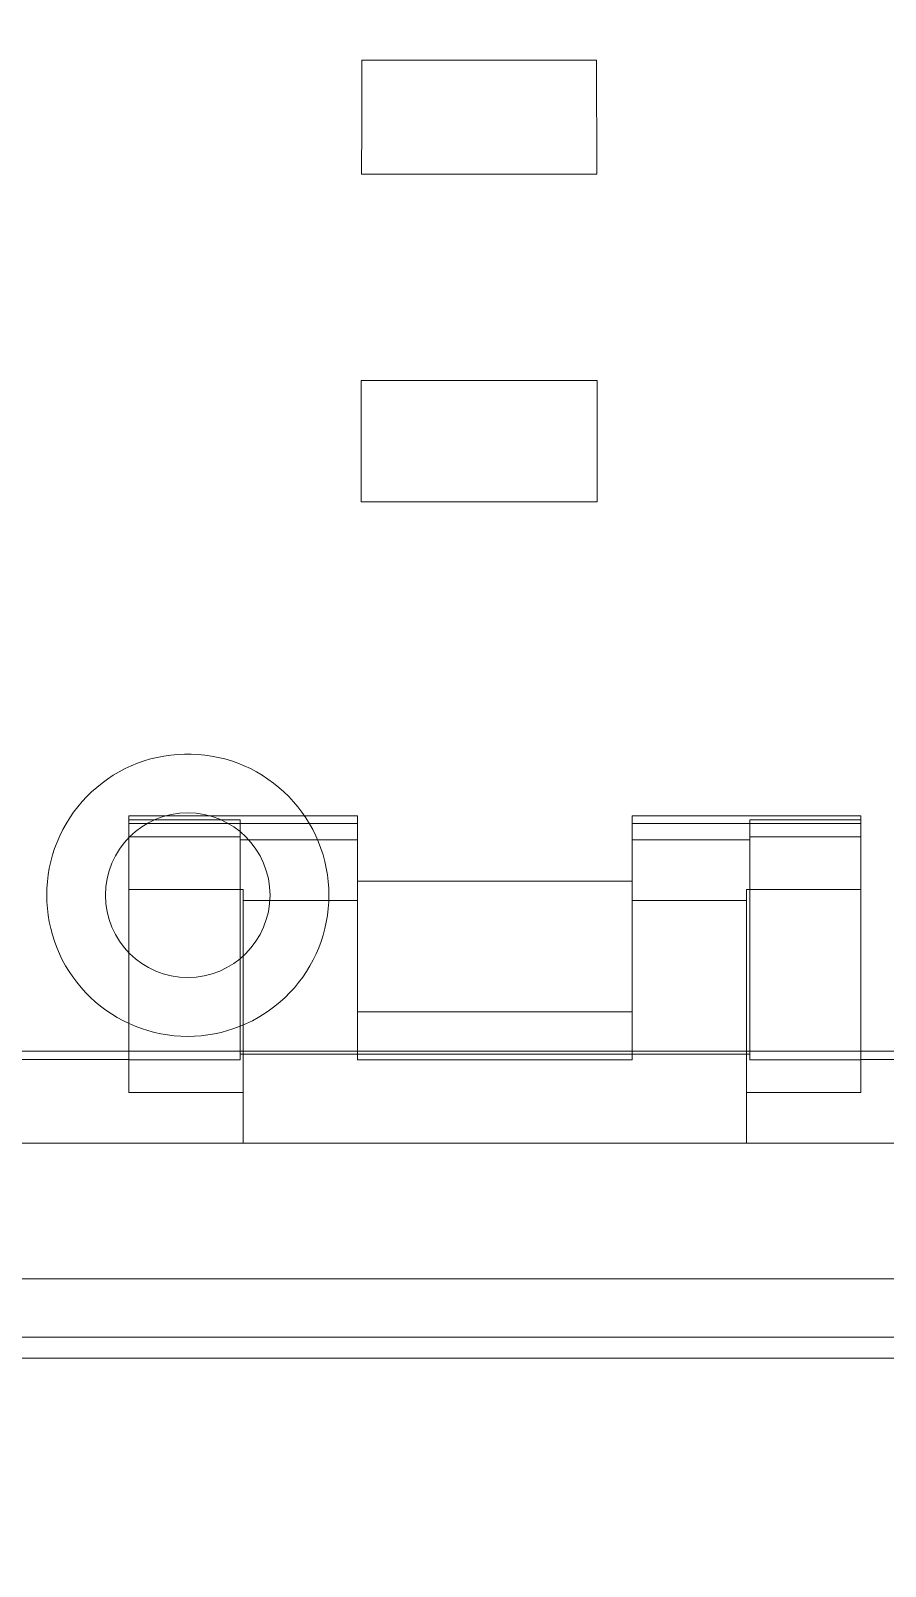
# Model space of a CAD drawing. Header units: millimetres. Extents: x 37984 to 70752, y 14140 to 37584.
# Drawn here: x 39506.67 to 39519.75, y 35683.73 to 35707.21 of the extents above; entities that cross this region are included whole.
import ezdxf

# ---------------------------------------------------------------- set-up
doc = ezdxf.new("R2010")
doc.units = ezdxf.units.MM
doc.set_wipeout_variables(frame=1)
doc.layers.add('000-PI-Oprema', color=30, linetype='Continuous', lineweight=5)
doc.layers.add('004-PI-DIN Šina', color=3, linetype='Continuous')

# ---------------------------------------------------------------- blocks, each defined once
blk = doc.blocks.new('*U853')
at = {"layer": '004-PI-DIN Šina'}
blk.add_lwpolyline([(410, -17.5), (410, 17.5), (0, 17.5), (0, -17.5)], close=True, dxfattribs=at)
blk.add_lwpolyline([(0, -12.5), (410, -12.5)], dxfattribs=at)
blk = doc.blocks.new('Socomec I-60')
blk.add_wipeout([(0, 44.75), (35.7, 44.75), (35.7, -44.75), (0, -44.75)]).dxf.layer = '000-PI-Oprema'
at = {"layer": '000-PI-Oprema'}
for p, q in [((15.813, -2.642), (15.813, -2.891)), ((19.408, -2.642), (15.813, -2.642)), ((15.813, -2.642), (15.813, -2.642)), ((19.408, -2.642), (19.408, -2.891)), ((19.408, -2.642), (19.408, -2.642)), ((15.813, -2.891), (15.812, -3.141)), ((19.408, -2.891), (19.408, -3.141)), ((15.812, -3.141), (15.812, -3.39)), ((19.408, -3.141), (19.408, -3.39)), ((15.812, -3.39), (15.812, -3.64)), ((19.408, -3.39), (19.409, -3.64)), ((15.812, -3.64), (15.812, -3.889)), ((19.409, -3.64), (19.409, -3.889)), ((15.812, -3.889), (15.811, -4.139)), ((19.409, -3.889), (19.409, -4.139)), ((15.811, -4.139), (15.811, -4.388)), ((19.409, -4.139), (19.409, -4.388)), ((19.409, -4.388), (15.811, -4.388)), ((15.811, -4.388), (15.811, -4.388)), ((19.409, -4.388), (19.409, -4.388)), ((15.806, -7.54), (15.806, -7.805)), ((19.414, -7.54), (15.806, -7.54)), ((15.806, -7.54), (15.806, -7.54)), ((19.414, -7.54), (19.415, -7.805)), ((19.414, -7.54), (19.414, -7.54)), ((15.806, -7.805), (15.805, -8.071)), ((19.415, -7.805), (19.415, -8.071)), ((15.805, -8.071), (15.805, -8.337)), ((19.415, -8.071), (19.416, -8.337)), ((15.805, -8.337), (15.804, -8.602)), ((19.416, -8.337), (19.416, -8.602)), ((15.804, -8.602), (15.803, -8.868)), ((19.416, -8.602), (19.417, -8.868)), ((15.803, -8.868), (15.803, -9.134)), ((19.417, -8.868), (19.418, -9.134)), ((15.803, -9.134), (15.802, -9.399)), ((19.418, -9.134), (19.418, -9.399)), ((19.418, -9.399), (15.802, -9.399)), ((15.802, -9.399), (15.802, -9.399)), ((19.418, -9.399), (19.418, -9.399)), ((12.482, -13.361), (12.383, -13.396)), ((12.582, -13.331), (12.482, -13.361)), ((12.684, -13.306), (12.582, -13.331)), ((12.786, -13.286), (12.684, -13.306)), ((12.89, -13.271), (12.786, -13.286)), ((12.993, -13.261), (12.89, -13.271)), ((13.098, -13.256), (12.993, -13.261)), ((13.202, -13.256), (13.098, -13.256)), ((13.307, -13.261), (13.202, -13.256)), ((13.411, -13.271), (13.307, -13.261)), ((13.514, -13.286), (13.411, -13.271)), ((13.617, -13.306), (13.514, -13.286)), ((13.718, -13.331), (13.617, -13.306)), ((13.818, -13.361), (13.718, -13.331)), ((13.917, -13.396), (13.818, -13.361)), ((12.01, -13.581), (11.922, -13.638)), ((12.1, -13.528), (12.01, -13.581)), ((12.192, -13.479), (12.1, -13.528)), ((12.286, -13.435), (12.192, -13.479)), ((12.383, -13.396), (12.286, -13.435)), ((14.014, -13.435), (13.917, -13.396)), ((14.108, -13.479), (14.014, -13.435)), ((14.201, -13.528), (14.108, -13.479)), ((14.291, -13.581), (14.201, -13.528)), ((14.378, -13.638), (14.291, -13.581)), ((11.678, -13.834), (11.604, -13.907)), ((11.756, -13.765), (11.678, -13.834)), ((11.838, -13.7), (11.756, -13.765)), ((11.922, -13.638), (11.838, -13.7)), ((14.462, -13.699), (14.378, -13.638)), ((14.544, -13.765), (14.462, -13.699)), ((14.622, -13.834), (14.544, -13.765)), ((14.697, -13.907), (14.622, -13.834)), ((11.466, -14.063), (11.402, -14.146)), ((11.533, -13.983), (11.466, -14.063)), ((11.604, -13.907), (11.533, -13.983)), ((14.768, -13.984), (14.697, -13.907)), ((14.835, -14.063), (14.768, -13.984)), ((14.898, -14.146), (14.835, -14.063)), ((11.288, -14.321), (11.237, -14.412)), ((11.343, -14.233), (11.288, -14.321)), ((11.402, -14.146), (11.343, -14.233)), ((15.75, -14.198), (12.25, -14.198)), ((12.25, -14.198), (12.25, -14.262)), ((12.25, -14.262), (13.95, -14.262)), ((12.25, -14.524), (12.25, -14.262)), ((12.25, -14.32), (15.75, -14.32)), ((13.95, -14.262), (13.95, -14.568)), ((14.957, -14.232), (14.898, -14.146)), ((15.012, -14.321), (14.957, -14.232)), ((15.063, -14.412), (15.012, -14.321)), ((15.75, -14.198), (15.75, -14.568)), ((23.45, -14.198), (19.95, -14.198)), ((19.95, -14.568), (19.95, -14.198)), ((19.95, -14.32), (23.45, -14.32)), ((21.75, -14.262), (23.45, -14.262)), ((21.75, -14.568), (21.75, -14.262)), ((23.45, -14.198), (23.45, -14.262)), ((23.45, -14.262), (23.45, -14.524)), ((11.191, -14.506), (11.15, -14.601)), ((11.237, -14.412), (11.191, -14.506)), ((13.95, -14.524), (12.25, -14.524)), ((12.25, -17.926), (12.25, -14.524)), ((15.109, -14.506), (15.063, -14.412)), ((15.151, -14.601), (15.109, -14.506)), ((23.45, -14.524), (21.75, -14.524)), ((23.45, -17.926), (23.45, -14.524)), ((11.113, -14.699), (11.081, -14.798)), ((11.15, -14.601), (11.113, -14.699)), ((13.95, -14.568), (15.75, -14.568)), ((13.95, -17.847), (13.95, -14.568)), ((15.188, -14.699), (15.151, -14.601)), ((15.22, -14.797), (15.188, -14.699)), ((15.75, -17.847), (15.75, -14.568)), ((19.95, -14.568), (21.75, -14.568)), ((19.95, -17.847), (19.95, -14.568)), ((21.75, -17.847), (21.75, -14.568)), ((11.031, -15.001), (11.013, -15.103)), ((11.053, -14.899), (11.031, -15.001)), ((11.081, -14.798), (11.053, -14.899)), ((15.247, -14.898), (15.22, -14.797)), ((15.269, -15), (15.247, -14.898)), ((15.287, -15.103), (15.269, -15)), ((11.001, -15.206), (10.993, -15.31)), ((11.013, -15.103), (11.001, -15.206)), ((15.299, -15.207), (15.287, -15.103)), ((15.307, -15.31), (15.299, -15.207)), ((19.95, -15.2), (15.75, -15.2)), ((15.75, -15.2), (15.75, -15.2)), ((19.95, -15.2), (19.95, -15.2)), ((10.993, -15.31), (10.991, -15.414)), ((10.991, -15.414), (10.993, -15.517)), ((12.25, -15.328), (14, -15.328)), ((14, -15.328), (14, -18.431)), ((14, -15.493), (15.75, -15.493)), ((15.31, -15.414), (15.307, -15.31)), ((15.307, -15.517), (15.31, -15.414)), ((19.95, -15.493), (21.7, -15.493)), ((21.7, -15.328), (21.7, -18.431)), ((21.7, -15.328), (23.45, -15.328)), ((10.993, -15.517), (11.001, -15.62)), ((11.001, -15.62), (11.013, -15.722)), ((11.013, -15.722), (11.03, -15.823)), ((15.27, -15.825), (15.287, -15.723)), ((15.287, -15.723), (15.3, -15.62)), ((15.3, -15.62), (15.307, -15.517)), ((11.03, -15.823), (11.052, -15.923)), ((11.052, -15.923), (11.078, -16.022)), ((15.222, -16.024), (15.248, -15.925)), ((15.248, -15.925), (15.27, -15.825)), ((11.078, -16.022), (11.109, -16.119)), ((11.109, -16.119), (11.145, -16.216)), ((15.154, -16.218), (15.19, -16.122)), ((15.19, -16.122), (15.222, -16.024)), ((11.145, -16.216), (11.186, -16.31)), ((11.186, -16.31), (11.23, -16.403)), ((11.23, -16.403), (11.279, -16.493)), ((15.02, -16.495), (15.069, -16.405)), ((15.069, -16.405), (15.114, -16.312)), ((15.114, -16.312), (15.154, -16.218)), ((11.279, -16.493), (11.333, -16.58)), ((11.333, -16.58), (11.39, -16.665)), ((11.39, -16.665), (11.451, -16.747)), ((14.847, -16.749), (14.909, -16.667)), ((14.909, -16.667), (14.967, -16.582)), ((14.967, -16.582), (15.02, -16.495)), ((11.451, -16.747), (11.517, -16.827)), ((11.517, -16.827), (11.586, -16.903)), ((11.586, -16.903), (11.659, -16.976)), ((14.64, -16.977), (14.713, -16.905)), ((14.713, -16.905), (14.782, -16.829)), ((14.782, -16.829), (14.847, -16.749)), ((11.659, -16.976), (11.735, -17.045)), ((11.735, -17.045), (11.814, -17.11)), ((11.814, -17.11), (11.896, -17.172)), ((14.403, -17.173), (14.485, -17.112)), ((14.485, -17.112), (14.564, -17.047)), ((14.564, -17.047), (14.64, -16.977)), ((11.896, -17.172), (11.981, -17.229)), ((11.981, -17.229), (12.068, -17.283)), ((12.068, -17.283), (12.159, -17.332)), ((12.159, -17.332), (12.251, -17.378)), ((12.251, -17.378), (12.346, -17.418)), ((13.952, -17.419), (14.047, -17.379)), ((14.047, -17.379), (14.139, -17.334)), ((14.139, -17.334), (14.23, -17.284)), ((14.23, -17.284), (14.318, -17.231)), ((14.318, -17.231), (14.403, -17.173)), ((19.95, -17.2), (15.75, -17.2)), ((15.75, -17.2), (15.75, -17.2)), ((19.95, -17.2), (19.95, -17.2)), ((12.346, -17.418), (12.442, -17.454)), ((12.442, -17.454), (12.54, -17.486)), ((12.54, -17.486), (12.639, -17.512)), ((12.639, -17.512), (12.74, -17.534)), ((12.74, -17.534), (12.841, -17.551)), ((12.841, -17.551), (12.944, -17.564)), ((12.944, -17.564), (13.046, -17.571)), ((13.046, -17.571), (13.149, -17.574)), ((13.149, -17.574), (13.252, -17.571)), ((13.252, -17.571), (13.354, -17.564)), ((13.354, -17.564), (13.456, -17.552)), ((13.456, -17.552), (13.558, -17.535)), ((13.558, -17.535), (13.659, -17.513)), ((13.659, -17.513), (13.758, -17.486)), ((13.758, -17.486), (13.856, -17.455)), ((13.856, -17.455), (13.952, -17.419)), ((0, -17.8), (35.7, -17.8)), ((13.95, -17.847), (15.75, -17.847)), ((13.95, -17.931), (13.95, -17.847)), ((21.7, -17.845), (14, -17.845)), ((15.75, -17.931), (15.75, -17.847)), ((19.95, -17.847), (21.75, -17.847)), ((19.95, -17.847), (19.95, -17.931)), ((21.75, -17.847), (21.75, -17.931)), ((0, -17.926), (12.25, -17.926)), ((12.25, -17.926), (12.25, -18.431)), ((12.25, -17.931), (13.95, -17.931)), ((19.95, -17.931), (15.75, -17.931)), ((23.45, -17.931), (21.75, -17.931)), ((23.45, -17.926), (35.7, -17.926)), ((23.45, -18.431), (23.45, -17.926)), ((12.25, -18.431), (14, -18.431)), ((14, -19.205), (14, -18.431)), ((21.7, -19.205), (21.7, -18.431)), ((23.45, -18.431), (21.7, -18.431)), ((0, -19.205), (35.7, -19.205)), ((14, -19.205), (21.7, -19.205)), ((0, -21.28), (35.7, -21.28)), ((0, -22.173), (35.7, -22.173)), ((0, -22.496), (35.7, -22.496))]:
    blk.add_line(p, q, dxfattribs=at)
for start, end in [(0, 180), (180, 0)]:
    blk.add_arc((13.15, -15.414), 1.259, start, end, dxfattribs=at)

msp = doc.modelspace()

# ---------------------------------------------------------------- block references
msp.add_blockref('*U853', (39303.172, 35709.404))

# ---------------------------------------------------------------- next in the draw order: block references
at = {"layer": '000-PI-Oprema'}
msp.add_blockref('Socomec I-60', (39495.922, 35709.406), dxfattribs=at)

doc.saveas('drawing.dxf')
